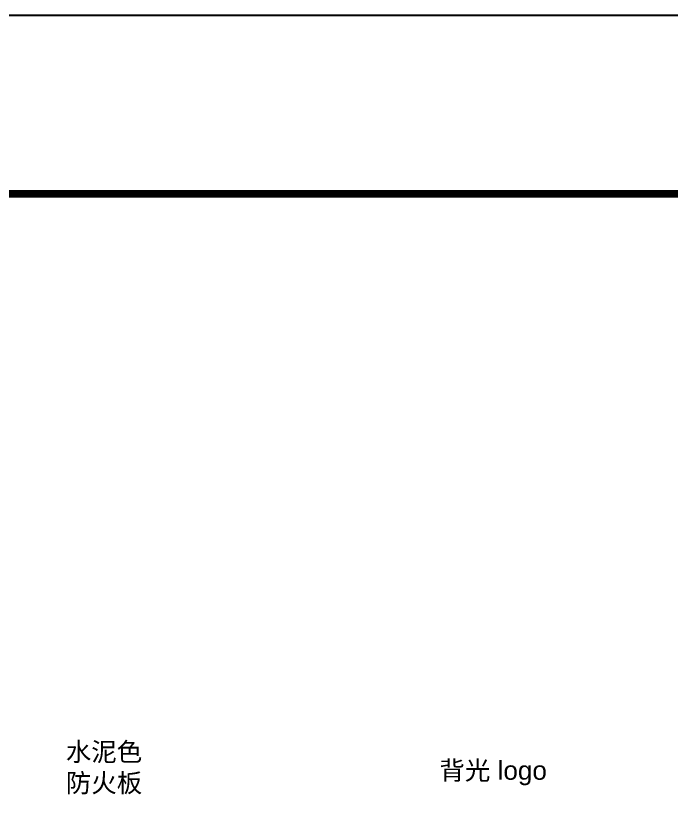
# Model space of a CAD drawing. Header units: millimetres. Extents: x 5896 to 6381, y 4295 to 4378.
# Drawn here: x 6219.52 to 6223.032, y 4319.842 to 4324.027 of the extents above; entities that cross this region are included whole.
import ezdxf

# ---------------------------------------------------------------- set-up
doc = ezdxf.new("R2010")
doc.units = ezdxf.units.MM
for name, color, linetype in [('GA_X DIM', 8, 'Continuous'), ('TESTI', 3, 'Continuous'), ('图框', 254, 'Continuous')]:
    doc.layers.add(name, color=color, linetype=linetype)
doc.styles.add('cart-inver', font='Arial.ttf')

# ---------------------------------------------------------------- blocks, each defined once
blk = doc.blocks.new('tukuang')
at = {"layer": '图框'}
blk.add_lwpolyline([(0, 0), (4200, 0), (4200, 2969.7), (0, 2969.7)], close=True, dxfattribs=at)
at = {"layer": '图框', "const_width": 4.24}
blk.add_lwpolyline([(212.12, 2870.71), (4101.01, 2870.71), (4101.01, 98.99), (212.12, 98.99)], close=True, dxfattribs=at)

msp = doc.modelspace()

# ---------------------------------------------------------------- block references
at = {"layer": 'GA_X DIM', "xscale": 0.009635294117647079, "yscale": 0.009635294117647079, "zscale": 0.009635294117647079}
msp.add_blockref('tukuang', (6205.518, 4295.413), dxfattribs=at)

# ---------------------------------------------------------------- texts
at = {"layer": 'TESTI', "char_height": 0.1, "attachment_point": 1, "style": 'cart-inver'}
for s, insert, width in [('{\\fSimSun|b0|i0|c134|p2;水泥色}\\P{\\fSimSun|b0|i0|c134|p2;防火板}', (6219.7886, 4320.1358, 0), 1.157508), ('\\P{\\fSimSun|b0|i0|c134|p2;背光} logo ', (6221.7895, 4320.2027, 0), 2.059474)]:
    msp.add_mtext(s, dxfattribs=dict(at, insert=insert, width=width))

doc.saveas('drawing.dxf')
